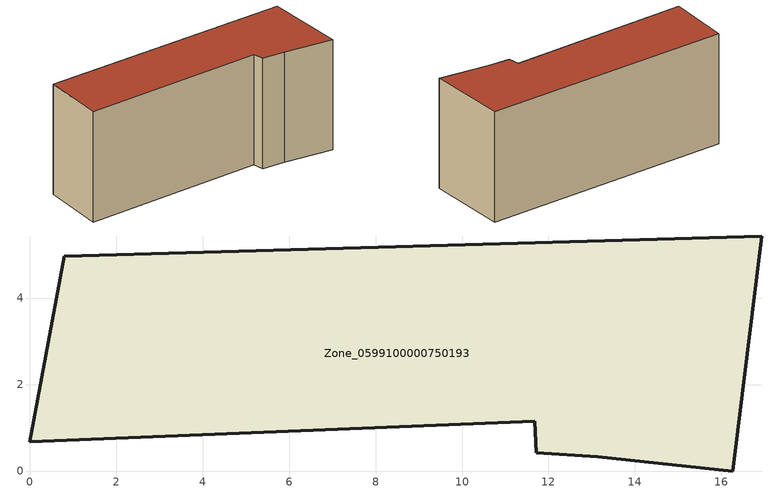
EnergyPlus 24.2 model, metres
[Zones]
Zone_0599100000750193
 floor ground (C_G): 11.72,0.42 11.68,1.15 0,0.67 0.8,4.96 16.93,5.43 16.26,0 13.14,0.33 z0
 wall outside (C_F): 11.68,1.15 11.72,0.42 13.14,0.33 16.26,0 16.93,5.43 0.8,4.96 0,0.67 11.68,1.15 z0:6.45
 roof outside (C_R): 13.14,0.33 16.26,0 16.93,5.43 0.8,4.96 0,0.67 11.68,1.15 11.72,0.42 z6.45
[BUILDING]
Pand.0599100000750193: North Axis=0; Terrain=City; Loads Convergence Tolerance Value=0.04; Temperature Convergence Tolerance Value=0.4; Solar Distribution=FullExterior; Maximum Number of Warmup Days=25; Minimum Number of Warmup Days=1
[Site:Location]
Rotterdam.The.Hague.AP_ZH_NLD Design_Conditions: Latitude=51.96; Longitude=4.45; Time Zone=1; Elevation=-4.5
[SITE:GROUNDTEMPERATURE:BUILDINGSURFACE]
18, 18, 18, 18, 18, 18, 18, 18, 18, 18, 18, 18
[MATERIAL] Thermal Absorptance=0.9; Solar Absorptance=0.7; Visible Absorptance=0.7
Name | Roughness | Thickness | Conductivity | Density | Specific Heat
G.TC.1946-1964 | MediumSmooth | 0.15 | 1 | 540 | 1210
F.TC.1946-1964 | Rough | 0.3 | 0.857143 | 1920 | 840
R.TC.1946-1964 | MediumRough | 0.2 | 0.235294 | 1500 | 1000
[CONSTRUCTION]
C_G: G.TC.1946-1964
C_F: F.TC.1946-1964
C_R: R.TC.1946-1964
[ZONE]
Zone_0599100000750193: Type=1; Multiplier=1; Ceiling Height=Autocalculate; Volume=Autocalculate; Floor Area=autocalculate; Part of Total Floor Area=Yes
[ZONEINFILTRATION:DESIGNFLOWRATE]
Infil_Zone_0599100000750193: Zone or ZoneList or Space or SpaceList=Zone_0599100000750193; Schedule=AlwaysOn; Design Flow Rate Calculation Method=Flow/Area; Flow Rate per Floor Area=0.003; Constant Term Coefficient=1; Temperature Term Coefficient=0; Velocity Term Coefficient=0; Velocity Squared Term Coefficient=0
[HVACTEMPLATE:ZONE:IDEALLOADSAIRSYSTEM]
Zone_0599100000750193: Maximum Heating Supply Air Temperature=50; Minimum Cooling Supply Air Temperature=13; Maximum Heating Supply Air Humidity Ratio=0.0156; Minimum Cooling Supply Air Humidity Ratio=0.0077; Heating Limit=NoLimit; Cooling Limit=NoLimit; Dehumidification Control Type=ConstantSensibleHeatRatio; Cooling Sensible Heat Ratio=0.7; Dehumidification Setpoint=60; Humidification Control Type=None; Humidification Setpoint=30; Outdoor Air Method=None; Outdoor Air Flow Rate per Person=0.00944; Outdoor Air Flow Rate per Zone Floor Area=0; Outdoor Air Flow Rate per Zone=0; Demand Controlled Ventilation Type=None; Outdoor Air Economizer Type=NoEconomizer; Heat Recovery Type=None; Sensible Heat Recovery Effectiveness=0.7; Latent Heat Recovery Effectiveness=0.65
[ZONECONTROL:THERMOSTAT]
ThermostatControl_Zone_0599100000750193: Zone or ZoneList=Zone_0599100000750193; Control Type Schedule=DualSetpointControlType; Control 1=Thermostat_Zone_0599100000750193; Temperature Difference Between Cutout And Setpoint=0
[THERMOSTATSETPOINT:DUALSETPOINT]
Thermostat_Zone_0599100000750193: Heating Setpoint Temperature Schedule=HeatingSetpoint_Zone_0599100000750193; Cooling Setpoint Temperature Schedule=CoolingSetpoint_Zone_0599100000750193
[SCHEDULE:COMPACT]
HeatingSetpoint_Zone_0599100000750193: Through: 12/31, For: AllDays, Until: 24:00, 21
CoolingSetpoint_Zone_0599100000750193: Through: 12/31, For: AllDays, Until: 24:00, 24
DualSetpointControlType: Through: 12/31, For: AllDays, Until: 24:00, 4
AlwaysOn: Through: 12/31, For: AllDays, Until: 24:00, 1
